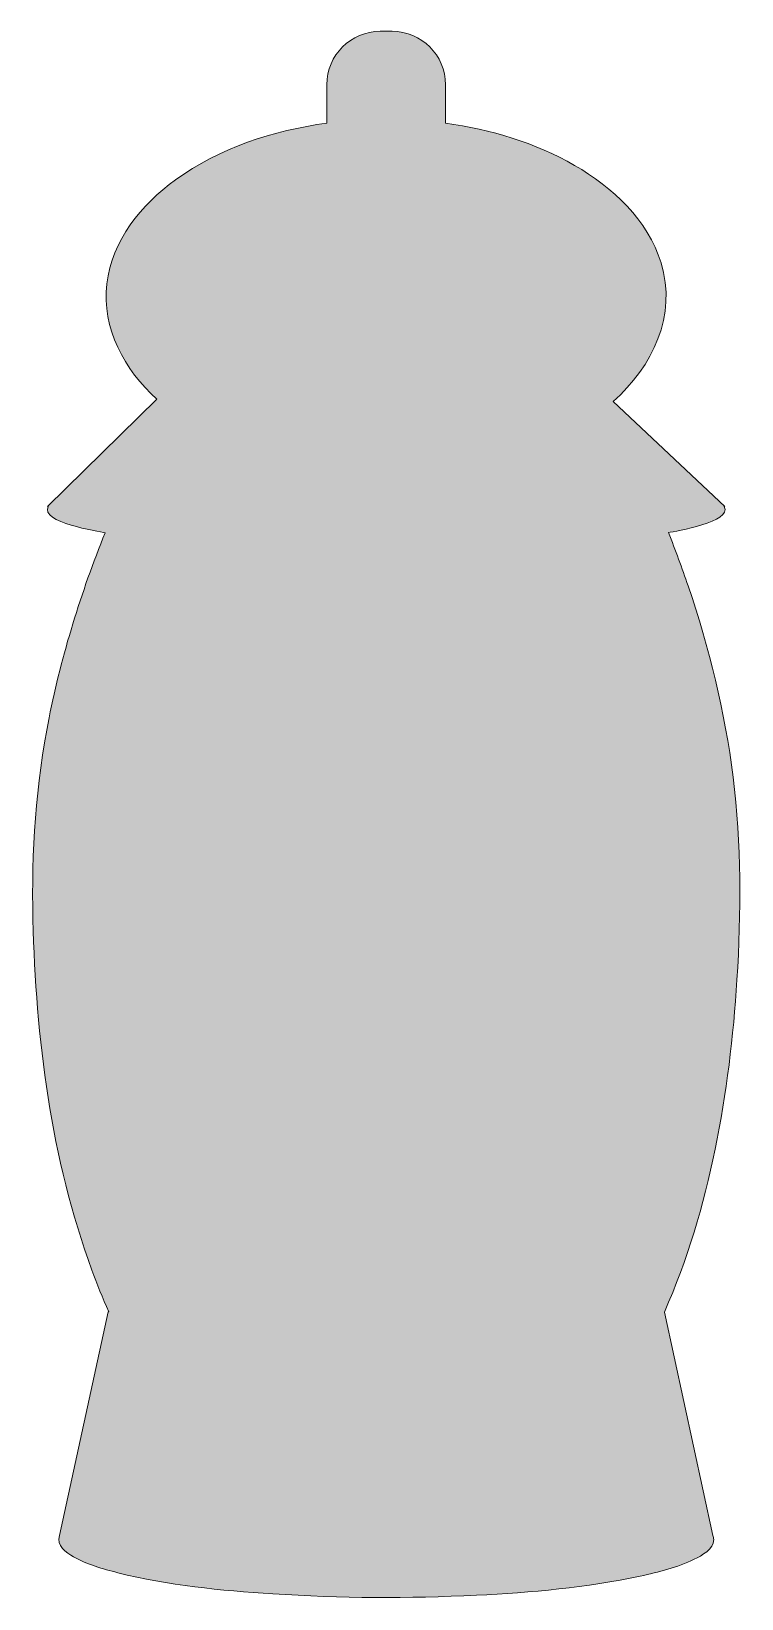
# Model space of a CAD drawing. Header units: inches. Extents: x 0 to 46, y 0 to 102.
import ezdxf

# ---------------------------------------------------------------- set-up
doc = ezdxf.new("R2010")
doc.units = ezdxf.units.IN
doc.header["$MEASUREMENT"] = 0
doc.layers.add('Layer 1', color=7, linetype='Continuous')

msp = doc.modelspace()

# ---------------------------------------------------------------- hatches: boundary and pattern name
at = {"layer": 'Layer 1', "true_color": 0x274391}
h = msp.add_hatch(color=177, dxfattribs=at)
h.dxf.hatch_style = 2
edge = h.paths.add_edge_path()
edge.add_spline(control_points=[(44.15, 4.02), (44.15, 4.02), (41.01, 18.52), (41.01, 18.52), (43.99, 25.27), (45.25, 32.74), (45.72, 40.07), (45.99, 44.46), (46.02, 48.87), (45.47, 53.23), (44.93, 57.46), (43.92, 61.61), (42.55, 65.64), (42.15, 66.8), (41.73, 67.95), (41.27, 69.09), (41.7, 69.17), (45.44, 69.76), (44.89, 70.78), (44.89, 70.78), (44.94, 70.78), (44.94, 70.78), (44.94, 70.78), (37.68, 77.6), (37.68, 77.6), (40.25, 79.85), (41.84, 83.19), (40.79, 86.59), (39.94, 89.38), (37.64, 91.49), (35.18, 92.91), (32.62, 94.39), (29.72, 95.25), (26.8, 95.65), (26.8, 95.65), (26.8, 98.14), (26.8, 98.14), (26.8, 100.06), (25.25, 101.61), (23.34, 101.61), (23.34, 101.61), (22.57, 101.61), (22.57, 101.61), (20.65, 101.61), (19.1, 100.06), (19.1, 98.14), (19.1, 98.14), (19.1, 95.65), (19.1, 95.65), (15.63, 95.18), (12.13, 94.04), (9.27, 91.97), (7.05, 90.36), (5.15, 88.04), (4.82, 85.22), (4.48, 82.32), (5.96, 79.65), (8.06, 77.75), (8.06, 77.75), (0.96, 70.78), (0.96, 70.78), (0.96, 70.78), (1.01, 70.78), (1.01, 70.78), (0.46, 69.75), (4.28, 69.16), (4.71, 69.08), (3.14, 65.2), (1.89, 61.18), (1.07, 57.08), (0.21, 52.75), (-0.08, 48.38), (0.02, 43.98), (0.2, 36.3), (1.19, 28.48), (3.85, 21.24), (4.18, 20.33), (4.54, 19.43), (4.94, 18.54), (4.94, 18.54), (4.9, 18.54), (4.9, 18.54), (4.9, 18.54), (1.75, 4.02), (1.75, 4.02), (1.5, 3.38), (2.19, 2.9), (2.66, 2.64), (3.55, 2.14), (4.55, 1.86), (5.53, 1.61), (8.8, 0.78), (12.22, 0.46), (15.59, 0.24), (19.99, -0.05), (24.41, -0.07), (28.81, 0.15), (32.37, 0.33), (35.96, 0.64), (39.44, 1.39), (40.63, 1.65), (41.85, 1.95), (42.94, 2.48), (43.43, 2.72), (44.21, 3.13), (44.21, 3.76), (44.21, 3.85), (44.18, 3.93), (44.15, 4.02)], knot_values=[0, 0, 0, 0, 1, 1, 1, 2, 2, 2, 3, 3, 3, 4, 4, 4, 5, 5, 5, 6, 6, 6, 7, 7, 7, 8, 8, 8, 9, 9, 9, 10, 10, 10, 11, 11, 11, 12, 12, 12, 13, 13, 13, 14, 14, 14, 15, 15, 15, 16, 16, 16, 17, 17, 17, 18, 18, 18, 19, 19, 19, 20, 20, 20, 21, 21, 21, 22, 22, 22, 23, 23, 23, 24, 24, 24, 25, 25, 25, 26, 26, 26, 27, 27, 27, 28, 28, 28, 29, 29, 29, 30, 30, 30, 31, 31, 31, 32, 32, 32, 33, 33, 33, 34, 34, 34, 35, 35, 35, 36, 36, 36, 36], degree=3, periodic=1)

# ---------------------------------------------------------------- linework, layer by layer
at = {"layer": 'Layer 1', "lineweight": 0}
msp.add_open_spline([(44.15, 4.02), (44.15, 4.02), (41.01, 18.52), (41.01, 18.52), (43.99, 25.27), (45.25, 32.74), (45.72, 40.07), (45.99, 44.46), (46.02, 48.87), (45.47, 53.23), (44.93, 57.46), (43.92, 61.61), (42.55, 65.64), (42.15, 66.8), (41.73, 67.95), (41.27, 69.09), (41.7, 69.17), (45.44, 69.76), (44.89, 70.78), (44.89, 70.78), (44.94, 70.78), (44.94, 70.78), (44.94, 70.78), (37.68, 77.6), (37.68, 77.6), (40.25, 79.85), (41.84, 83.19), (40.79, 86.59), (39.94, 89.38), (37.64, 91.49), (35.18, 92.91), (32.62, 94.39), (29.72, 95.25), (26.8, 95.65), (26.8, 95.65), (26.8, 98.14), (26.8, 98.14), (26.8, 100.06), (25.25, 101.61), (23.34, 101.61), (23.34, 101.61), (22.57, 101.61), (22.57, 101.61), (20.65, 101.61), (19.1, 100.06), (19.1, 98.14), (19.1, 98.14), (19.1, 95.65), (19.1, 95.65), (15.63, 95.18), (12.13, 94.04), (9.27, 91.97), (7.05, 90.36), (5.15, 88.04), (4.82, 85.22), (4.48, 82.32), (5.96, 79.65), (8.06, 77.75), (8.06, 77.75), (0.96, 70.78), (0.96, 70.78), (0.96, 70.78), (1.01, 70.78), (1.01, 70.78), (0.46, 69.75), (4.28, 69.16), (4.71, 69.08), (3.14, 65.2), (1.89, 61.18), (1.07, 57.08), (0.21, 52.75), (-0.08, 48.38), (0.02, 43.98), (0.2, 36.3), (1.19, 28.48), (3.85, 21.24), (4.18, 20.33), (4.54, 19.43), (4.94, 18.54), (4.94, 18.54), (4.9, 18.54), (4.9, 18.54), (4.9, 18.54), (1.75, 4.02), (1.75, 4.02), (1.5, 3.38), (2.19, 2.9), (2.66, 2.64), (3.55, 2.14), (4.55, 1.86), (5.53, 1.61), (8.8, 0.78), (12.22, 0.46), (15.59, 0.24), (19.99, -0.05), (24.41, -0.07), (28.81, 0.15), (32.37, 0.33), (35.96, 0.64), (39.44, 1.39), (40.63, 1.65), (41.85, 1.95), (42.94, 2.48), (43.43, 2.72), (44.21, 3.13), (44.21, 3.76), (44.21, 3.85), (44.18, 3.93), (44.15, 4.02)], degree=3, knots=[0, 0, 0, 0, 1, 1, 1, 2, 2, 2, 3, 3, 3, 4, 4, 4, 5, 5, 5, 6, 6, 6, 7, 7, 7, 8, 8, 8, 9, 9, 9, 10, 10, 10, 11, 11, 11, 12, 12, 12, 13, 13, 13, 14, 14, 14, 15, 15, 15, 16, 16, 16, 17, 17, 17, 18, 18, 18, 19, 19, 19, 20, 20, 20, 21, 21, 21, 22, 22, 22, 23, 23, 23, 24, 24, 24, 25, 25, 25, 26, 26, 26, 27, 27, 27, 28, 28, 28, 29, 29, 29, 30, 30, 30, 31, 31, 31, 32, 32, 32, 33, 33, 33, 34, 34, 34, 35, 35, 35, 36, 36, 36, 36], dxfattribs=at)

doc.saveas('drawing.dxf')
